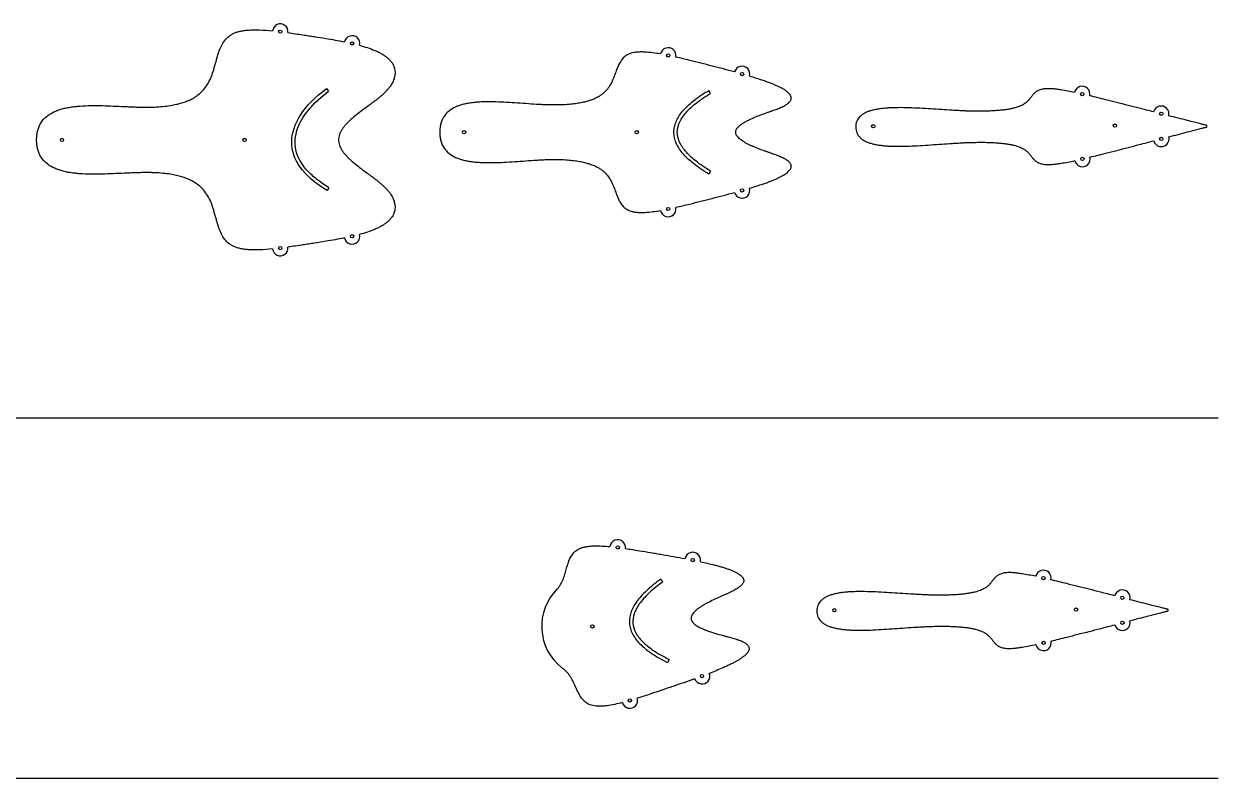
# Model space of a CAD drawing. Header units: inches. Extents: x 132 to 1257, y -131 to 658.
# Drawn here: x 404.7 to 581.1, y 31.1 to 142.4 of the extents above; entities that cross this region are included whole.
import ezdxf

# ---------------------------------------------------------------- set-up
doc = ezdxf.new("R2010")
doc.units = ezdxf.units.IN
doc.header["$MEASUREMENT"] = 0
doc.layers.add('Default', color=7, linetype='Continuous', true_color=0x000000)

msp = doc.modelspace()

# ---------------------------------------------------------------- linework, layer by layer
for p, q in [((449.37, 132.89), (449.67, 132.49)), ((506.09, 132.18), (505.83, 132.62)), ((506.09, 120.7), (505.83, 120.26)), ((449.73, 118.25), (449.47, 117.82)), ((499.05, 60.05), (498.76, 60.46)), ((499.96, 48.6), (499.74, 48.14))]:
    msp.add_line(p, q)
for centre in [(442.53, 141.29), (453.14, 139.54), (499.84, 137.77), (510.75, 135.03), (560.99, 132.07), (572.66, 129.16), (530.12, 127.32), (565.83, 127.41), (410.29, 125.31), (437.26, 125.31), (469.68, 126.44), (495.19, 126.44), (572.67, 125.46), (561.02, 122.5), (510.75, 117.85), (499.84, 115.1), (453.14, 111.07), (442.53, 109.33), (492.38, 65.12), (503.47, 63.26), (555.26, 60.61), (566.92, 57.7), (524.38, 55.86), (560.1, 55.95), (488.64, 53.46), (566.93, 54), (555.28, 51.04), (504.83, 46.12), (494.17, 42.53)]:
    msp.add_circle(centre, 0.243)
for centre, radius, start, end in [((442.53, 141.29), 1.15, 352.5441, 173.5888), ((453.14, 139.54), 1.15, 346.5219, 167.7733), ((499.84, 137.77), 1.15, 347.8087, 168.6234), ((510.75, 135.03), 1.15, 343.8389, 164.4737), ((560.99, 132.07), 1.15, 346.9141, 167.47), ((572.66, 129.16), 1.15, 345.5036, 165.5971), ((579.27, 127.32), 0.159, 302.3785, 58.9551), ((572.67, 125.46), 1.15, 194.69, 14.7833), ((561.02, 122.5), 1.15, 192.8184, 13.373), ((510.75, 117.85), 1.15, 195.5263, 16.162), ((499.84, 115.1), 1.15, 191.3806, 12.1913), ((453.14, 111.07), 1.15, 192.2265, 13.4722), ((442.53, 109.33), 1.15, 186.4106, 7.4559), ((492.38, 65.12), 1.15, 352.3528, 173.1635), ((503.47, 63.26), 1.15, 348.3821, 169.0178), ((555.26, 60.61), 1.15, 346.9141, 167.47), ((488.89, 53.48), 7.75, 134.6814, 232.0016), ((566.92, 57.7), 1.15, 345.5036, 165.5971), ((573.53, 55.86), 0.159, 302.3785, 58.9551), ((566.93, 54), 1.15, 194.69, 14.7833), ((555.28, 51.04), 1.15, 192.8184, 13.373), ((504.83, 46.12), 1.15, 200.0704, 20.7052), ((494.17, 42.53), 1.15, 195.9207, 16.7353)]:
    msp.add_arc(centre, radius, start, end)
for points, knots in [([(441.39, 109.2), (440.75, 109.14), (440.11, 109.09), (439.24, 109.06), (439.01, 109.05), (438.56, 109.06), (438.34, 109.06), (437.9, 109.08), (437.68, 109.1), (437.26, 109.14), (437.06, 109.17), (436.68, 109.24), (436.49, 109.28), (436.14, 109.38), (435.97, 109.44), (435.65, 109.57), (435.5, 109.64), (435.22, 109.8), (435.09, 109.88), (434.72, 110.16), (434.51, 110.38), (434.14, 110.86), (433.98, 111.13), (433.7, 111.68), (433.58, 111.98), (433.37, 112.59), (433.27, 112.91), (433.09, 113.55), (433, 113.88), (432.82, 114.54), (432.72, 114.87), (432.57, 115.36), (432.51, 115.52), (432.39, 115.84), (432.33, 116), (431.99, 116.8), (431.65, 117.39), (430.94, 118.19), (430.67, 118.45), (430.21, 118.79), (430.05, 118.9), (429.7, 119.12), (429.51, 119.23), (429.11, 119.42), (428.9, 119.52), (428.45, 119.69), (428.22, 119.77), (427.71, 119.93), (427.45, 120), (426.89, 120.12), (426.6, 120.18), (425.93, 120.29), (425.56, 120.33), (424.78, 120.41), (424.37, 120.44), (423.73, 120.46), (423.51, 120.47), (423.23, 120.47), (423.17, 120.48), (423.06, 120.48), (423, 120.48), (422.82, 120.48), (422.7, 120.48), (422.34, 120.48), (422.09, 120.47), (421.59, 120.46), (421.34, 120.45), (420.82, 120.44), (420.56, 120.42), (420.03, 120.4), (419.76, 120.39), (418.95, 120.35), (418.4, 120.33), (417.3, 120.28), (416.75, 120.26), (415.65, 120.24), (415.1, 120.23), (414.03, 120.25), (413.5, 120.27), (412.72, 120.32), (412.47, 120.35), (411.97, 120.4), (411.73, 120.43), (411.25, 120.51), (411.02, 120.55), (410.57, 120.65), (410.35, 120.71), (409.92, 120.84), (409.71, 120.91), (409.31, 121.06), (409.12, 121.15), (408.58, 121.42), (408.24, 121.64), (407.65, 122.16), (407.39, 122.45), (407.08, 122.95), (406.99, 123.13), (406.83, 123.51), (406.76, 123.7), (406.65, 124.13), (406.61, 124.35), (406.55, 124.82), (406.54, 125.06), (406.54, 125.31), (406.54, 125.55), (406.55, 125.8), (406.61, 126.26), (406.65, 126.48), (406.76, 126.91), (406.83, 127.11), (406.99, 127.48), (407.08, 127.66), (407.39, 128.16), (407.65, 128.45), (408.24, 128.97), (408.58, 129.19), (409.12, 129.46), (409.31, 129.55), (409.71, 129.7), (409.92, 129.77), (410.35, 129.9), (410.57, 129.96), (411.02, 130.06), (411.25, 130.1), (411.73, 130.18), (411.98, 130.21), (412.47, 130.27), (412.73, 130.29), (413.5, 130.34), (414.03, 130.36), (415.11, 130.38), (415.66, 130.37), (416.75, 130.35), (417.3, 130.33), (418.4, 130.28), (418.95, 130.26), (419.77, 130.22), (420.03, 130.21), (420.56, 130.19), (420.83, 130.18), (421.34, 130.16), (421.6, 130.15), (422.09, 130.14), (422.34, 130.14), (422.7, 130.13), (422.82, 130.13), (423, 130.13), (423.06, 130.13), (423.17, 130.14), (423.23, 130.14), (423.51, 130.14), (423.74, 130.15), (424.37, 130.17), (424.78, 130.2), (425.57, 130.28), (425.94, 130.32), (426.6, 130.43), (426.89, 130.49), (427.45, 130.62), (427.72, 130.69), (428.22, 130.84), (428.45, 130.92), (428.9, 131.1), (429.11, 131.19), (429.51, 131.39), (429.7, 131.49), (430.05, 131.71), (430.21, 131.82), (430.67, 132.17), (430.94, 132.42), (431.65, 133.22), (431.99, 133.81), (432.33, 134.61), (432.39, 134.77), (432.51, 135.09), (432.57, 135.25), (432.72, 135.74), (432.82, 136.07), (433, 136.73), (433.09, 137.06), (433.27, 137.7), (433.37, 138.02), (433.58, 138.63), (433.7, 138.93), (433.98, 139.48), (434.14, 139.75), (434.51, 140.23), (434.72, 140.45), (435.09, 140.73), (435.22, 140.81), (435.5, 140.97), (435.65, 141.04), (435.97, 141.17), (436.13, 141.23), (436.49, 141.33), (436.67, 141.37), (437.06, 141.44), (437.26, 141.47), (437.68, 141.51), (437.9, 141.53), (438.33, 141.55), (438.55, 141.55), (439.01, 141.56), (439.24, 141.55), (440.11, 141.52), (440.75, 141.47), (441.39, 141.41)], [20.470084, 20.470084, 20.470084, 20.470084, 23.875008, 23.875008, 25.112976, 25.112976, 26.290649, 26.290649, 27.442927, 27.442927, 28.523872, 28.523872, 29.533369, 29.533369, 30.474449, 30.474449, 31.359844, 31.359844, 32.195861, 32.195861, 33.816384, 33.816384, 35.443695, 35.443695, 37.134021, 37.134021, 38.893504, 38.893504, 40.698082, 40.698082, 42.534906, 42.534906, 43.452073, 43.452073, 44.366451, 44.366451, 48.090627, 48.090627, 50.066093, 50.066093, 51.129469, 51.129469, 52.265869, 52.265869, 53.489951, 53.489951, 54.819638, 54.819638, 56.271103, 56.271103, 57.860073, 57.860073, 59.840212, 59.840212, 62.036698, 62.036698, 63.223333, 63.223333, 63.529501, 63.529501, 63.839511, 63.839511, 64.470639, 64.470639, 65.774014, 65.774014, 67.125597, 67.125597, 68.517367, 68.517367, 69.941134, 69.941134, 72.851485, 72.851485, 75.790446, 75.790446, 78.682954, 78.682954, 81.477479, 81.477479, 82.826869, 82.826869, 84.133532, 84.133532, 85.393432, 85.393432, 86.601896, 86.601896, 87.760868, 87.760868, 88.873064, 88.873064, 90.98766, 90.98766, 93.053425, 93.053425, 94.111386, 94.111386, 95.223549, 95.223549, 96.415698, 96.415698, 97.712362, 97.712362, 97.712362, 99.008942, 99.008942, 100.201003, 100.201003, 101.313076, 101.313076, 102.370956, 102.370956, 104.436599, 104.436599, 106.551137, 106.551137, 107.663329, 107.663329, 108.822307, 108.822307, 110.030783, 110.030783, 111.290698, 111.290698, 112.597374, 112.597374, 113.946772, 113.946772, 116.741282, 116.741282, 119.633716, 119.633716, 122.57252, 122.57252, 125.482613, 125.482613, 126.906206, 126.906206, 128.297771, 128.297771, 129.649118, 129.649118, 130.95222, 130.95222, 131.583198, 131.583198, 131.893131, 131.893131, 132.199218, 132.199218, 133.385538, 133.385538, 135.581408, 135.581408, 137.560957, 137.560957, 139.148884, 139.148884, 140.599431, 140.599431, 141.928313, 141.928313, 143.151691, 143.151691, 144.287472, 144.287472, 145.350301, 145.350301, 147.324835, 147.324835, 151.04739, 151.04739, 151.961384, 151.961384, 152.878166, 152.878166, 154.714221, 154.714221, 156.518068, 156.518068, 158.276856, 158.276856, 159.966539, 159.966539, 161.593214, 161.593214, 163.213001, 163.213001, 164.048567, 164.048567, 164.933463, 164.933463, 165.873934, 165.873934, 166.882762, 166.882762, 167.962988, 167.962988, 169.114509, 169.114509, 170.291528, 170.291528, 171.528833, 171.528833, 174.938648, 174.938648, 174.938648, 174.938648]), ([(443.67, 141.14), (444.4, 141.03), (445.14, 140.93), (446.15, 140.77), (446.43, 140.73), (447, 140.64), (447.28, 140.6), (448.13, 140.46), (448.69, 140.38), (450.18, 140.13), (451.1, 139.97), (452.02, 139.78)], [179.014965, 179.014965, 179.014965, 179.014965, 182.948712, 182.948712, 184.474776, 184.474776, 186.000676, 186.000676, 189.029001, 189.029001, 194.020012, 194.020012, 194.020012, 194.020012]), ([(454.26, 139.27), (455.03, 139.05), (455.77, 138.82), (456.68, 138.44), (456.85, 138.36), (457.19, 138.2), (457.36, 138.11), (457.59, 137.97), (457.67, 137.93), (457.78, 137.86), (457.81, 137.84), (457.88, 137.79), (457.92, 137.77), (458.08, 137.65), (458.21, 137.56), (458.45, 137.36), (458.55, 137.25), (458.75, 137.04), (458.85, 136.94), (459.09, 136.62), (459.22, 136.39), (459.46, 135.76), (459.52, 135.36), (459.45, 134.74), (459.4, 134.53), (459.26, 134.1), (459.17, 133.89), (458.93, 133.46), (458.79, 133.24), (458.55, 132.93), (458.46, 132.82), (458.27, 132.6), (458.17, 132.49), (458.01, 132.33), (457.95, 132.27), (457.87, 132.19), (457.84, 132.16), (457.78, 132.11), (457.75, 132.08), (457.6, 131.94), (457.48, 131.83), (457.22, 131.61), (457.08, 131.5), (456.81, 131.28), (456.67, 131.17), (456.38, 130.95), (456.23, 130.84), (455.93, 130.62), (455.78, 130.51), (455.32, 130.17), (455.01, 129.94), (454.4, 129.49), (454.09, 129.25), (453.51, 128.79), (453.23, 128.55), (452.83, 128.18), (452.7, 128.06), (452.45, 127.82), (452.34, 127.69), (452.11, 127.45), (452.01, 127.33), (451.82, 127.08), (451.73, 126.95), (451.57, 126.7), (451.49, 126.58), (451.36, 126.32), (451.31, 126.2), (451.18, 125.82), (451.13, 125.57), (451.13, 125.04), (451.18, 124.79), (451.31, 124.41), (451.36, 124.29), (451.49, 124.04), (451.56, 123.91), (451.73, 123.66), (451.82, 123.53), (452.01, 123.29), (452.11, 123.16), (452.34, 122.92), (452.45, 122.79), (452.7, 122.55), (452.82, 122.43), (453.23, 122.07), (453.51, 121.83), (454.09, 121.36), (454.4, 121.13), (455.01, 120.67), (455.32, 120.44), (455.78, 120.1), (455.93, 119.99), (456.23, 119.77), (456.37, 119.66), (456.66, 119.44), (456.81, 119.33), (457.08, 119.11), (457.22, 119), (457.48, 118.78), (457.6, 118.67), (457.75, 118.53), (457.78, 118.5), (457.84, 118.45), (457.87, 118.42), (457.95, 118.34), (458.01, 118.29), (458.16, 118.12), (458.27, 118.01), (458.46, 117.8), (458.54, 117.69), (458.79, 117.37), (458.93, 117.15), (459.17, 116.72), (459.26, 116.51), (459.4, 116.08), (459.45, 115.88), (459.52, 115.25), (459.46, 114.85), (459.22, 114.22), (459.09, 114), (458.85, 113.68), (458.76, 113.57), (458.56, 113.36), (458.45, 113.26), (458.21, 113.06), (458.08, 112.96), (457.81, 112.77), (457.67, 112.68), (457.36, 112.5), (457.2, 112.42), (456.86, 112.25), (456.68, 112.17), (455.78, 111.79), (455.03, 111.56), (454.26, 111.34)], [198.121418, 198.121418, 198.121418, 198.121418, 202.286727, 202.286727, 203.327809, 203.327809, 204.302111, 204.302111, 204.765866, 204.765866, 204.991718, 204.991718, 205.213663, 205.213663, 206.063558, 206.063558, 206.858351, 206.858351, 207.605351, 207.605351, 208.99399, 208.99399, 211.179676, 211.179676, 212.31818, 212.31818, 213.55816, 213.55816, 214.935147, 214.935147, 215.68524, 215.68524, 216.478522, 216.478522, 216.89182, 216.89182, 217.102761, 217.102761, 217.316598, 217.316598, 218.199979, 218.199979, 219.12368, 219.12368, 220.081668, 220.081668, 221.067187, 221.067187, 222.073012, 222.073012, 224.115392, 224.115392, 226.140432, 226.140432, 228.093761, 228.093761, 229.031971, 229.031971, 229.933902, 229.933902, 230.795226, 230.795226, 231.61095, 231.61095, 232.383043, 232.383043, 233.114848, 233.114848, 234.498228, 234.498228, 235.881156, 235.881156, 236.612701, 236.612701, 237.384503, 237.384503, 238.199907, 238.199907, 239.060885, 239.060885, 239.962451, 239.962451, 240.900284, 240.900284, 242.852861, 242.852861, 244.877191, 244.877191, 246.918965, 246.918965, 247.924546, 247.924546, 248.909868, 248.909868, 249.867711, 249.867711, 250.791322, 250.791322, 251.674671, 251.674671, 251.888509, 251.888509, 252.099453, 252.099453, 252.512761, 252.512761, 253.306074, 253.306074, 254.056209, 254.056209, 255.4333, 255.4333, 256.673355, 256.673355, 257.811834, 257.811834, 259.996799, 259.996799, 261.385103, 261.385103, 262.13182, 262.13182, 262.92628, 262.92628, 263.7758, 263.7758, 264.688224, 264.688224, 265.66237, 265.66237, 266.703334, 266.703334, 270.876937, 270.876937, 270.876937, 270.876937]), ([(498.71, 138), (497.94, 138.12), (497.18, 138.23), (496.22, 138.28), (496.02, 138.29), (495.64, 138.29), (495.46, 138.28), (495.12, 138.25), (494.95, 138.23), (494.64, 138.18), (494.49, 138.14), (494.22, 138.06), (494.09, 138.01), (493.73, 137.84), (493.53, 137.71), (493.16, 137.38), (493, 137.2), (492.73, 136.81), (492.61, 136.59), (492.4, 136.15), (492.3, 135.91), (492.12, 135.44), (492.04, 135.19), (491.86, 134.7), (491.77, 134.46), (491.61, 134.09), (491.56, 133.97), (491.44, 133.73), (491.38, 133.61), (491.18, 133.26), (491.03, 133.03), (490.68, 132.59), (490.48, 132.39), (490.14, 132.1), (490.01, 132), (489.75, 131.82), (489.61, 131.73), (489.3, 131.56), (489.14, 131.48), (488.8, 131.32), (488.61, 131.25), (488.22, 131.11), (488.02, 131.05), (487.58, 130.92), (487.34, 130.87), (486.85, 130.76), (486.59, 130.72), (486.05, 130.63), (485.76, 130.6), (485.11, 130.53), (484.74, 130.51), (483.98, 130.47), (483.57, 130.46), (482.95, 130.46), (482.73, 130.46), (482.45, 130.47), (482.4, 130.47), (482.28, 130.47), (482.23, 130.47), (482.05, 130.48), (481.94, 130.48), (481.58, 130.49), (481.34, 130.5), (480.85, 130.53), (480.6, 130.54), (479.83, 130.59), (479.31, 130.62), (478.26, 130.7), (477.72, 130.74), (476.65, 130.81), (476.1, 130.84), (475.03, 130.89), (474.49, 130.91), (473.44, 130.93), (472.92, 130.93), (472.15, 130.9), (471.91, 130.89), (471.42, 130.85), (471.18, 130.83), (470.71, 130.77), (470.48, 130.74), (470.04, 130.66), (469.82, 130.61), (469.4, 130.51), (469.2, 130.45), (468.81, 130.31), (468.62, 130.24), (468.09, 130), (467.76, 129.81), (467.17, 129.34), (466.93, 129.08), (466.62, 128.62), (466.53, 128.45), (466.37, 128.11), (466.3, 127.92), (466.2, 127.53), (466.16, 127.33), (466.1, 126.89), (466.09, 126.67), (466.09, 126.44), (466.09, 126.21), (466.1, 125.98), (466.16, 125.55), (466.2, 125.35), (466.3, 124.96), (466.37, 124.77), (466.53, 124.42), (466.62, 124.26), (466.93, 123.8), (467.18, 123.53), (467.76, 123.07), (468.09, 122.88), (468.62, 122.64), (468.81, 122.56), (469.2, 122.43), (469.4, 122.37), (469.82, 122.27), (470.04, 122.22), (470.48, 122.14), (470.71, 122.11), (471.18, 122.05), (471.42, 122.03), (471.91, 121.99), (472.15, 121.98), (472.92, 121.95), (473.44, 121.95), (474.49, 121.96), (475.03, 121.98), (476.1, 122.04), (476.65, 122.07), (477.72, 122.14), (478.26, 122.18), (479.32, 122.25), (479.84, 122.29), (480.6, 122.34), (480.85, 122.35), (481.34, 122.38), (481.58, 122.39), (481.94, 122.4), (482.06, 122.4), (482.23, 122.41), (482.29, 122.41), (482.4, 122.41), (482.46, 122.41), (482.73, 122.42), (482.95, 122.42), (483.57, 122.42), (483.98, 122.41), (484.75, 122.37), (485.11, 122.34), (485.76, 122.28), (486.05, 122.24), (486.6, 122.16), (486.85, 122.11), (487.35, 122.01), (487.58, 121.95), (488.02, 121.83), (488.22, 121.77), (488.61, 121.63), (488.8, 121.55), (489.14, 121.4), (489.3, 121.32), (489.61, 121.15), (489.75, 121.06), (490.02, 120.87), (490.14, 120.78), (490.48, 120.49), (490.68, 120.28), (491.03, 119.84), (491.18, 119.62), (491.38, 119.26), (491.44, 119.15), (491.56, 118.91), (491.61, 118.79), (491.77, 118.42), (491.86, 118.18), (492.04, 117.69), (492.12, 117.44), (492.3, 116.97), (492.4, 116.73), (492.61, 116.29), (492.73, 116.07), (493, 115.68), (493.16, 115.5), (493.52, 115.17), (493.73, 115.03), (494.09, 114.87), (494.21, 114.82), (494.49, 114.73), (494.64, 114.7), (494.95, 114.64), (495.11, 114.62), (495.46, 114.6), (495.64, 114.59), (496.02, 114.59), (496.22, 114.59), (497.18, 114.65), (497.94, 114.76), (498.71, 114.88)], [21.337342, 21.337342, 21.337342, 21.337342, 25.86095, 25.86095, 27.024377, 27.024377, 28.094974, 28.094974, 29.071677, 29.071677, 29.962213, 29.962213, 30.77301, 30.77301, 32.260053, 32.260053, 33.67371, 33.67371, 35.104563, 35.104563, 36.584308, 36.584308, 38.101893, 38.101893, 39.660469, 39.660469, 40.445242, 40.445242, 41.234722, 41.234722, 42.850267, 42.850267, 44.567839, 44.567839, 45.49247, 45.49247, 46.482904, 46.482904, 47.555118, 47.555118, 48.725326, 48.725326, 50.009599, 50.009599, 51.423651, 51.423651, 52.982756, 52.982756, 54.701765, 54.701765, 56.853028, 56.853028, 59.247783, 59.247783, 60.543482, 60.543482, 60.877972, 60.877972, 61.21672, 61.21672, 61.9065, 61.9065, 63.331446, 63.331446, 64.809526, 64.809526, 67.885859, 67.885859, 71.069526, 71.069526, 74.272082, 74.272082, 77.43257, 77.43257, 80.482127, 80.482127, 81.952401, 81.952401, 83.373619, 83.373619, 84.740774, 84.740774, 86.047994, 86.047994, 87.296706, 87.296706, 88.48906, 88.48906, 90.733312, 90.733312, 92.896068, 92.896068, 93.993834, 93.993834, 95.14388, 95.14388, 96.374531, 96.374531, 97.712362, 97.712362, 97.712362, 99.050467, 99.050467, 100.281358, 100.281358, 101.431623, 101.431623, 102.529603, 102.529603, 104.692825, 104.692825, 106.937636, 106.937636, 108.130316, 108.130316, 109.379379, 109.379379, 110.686972, 110.686972, 112.054519, 112.054519, 113.47614, 113.47614, 114.946824, 114.946824, 117.997195, 117.997195, 121.158457, 121.158457, 124.361708, 124.361708, 127.545952, 127.545952, 130.622693, 130.622693, 132.10091, 132.10091, 133.525942, 133.525942, 134.215743, 134.215743, 134.554496, 134.554496, 134.888989, 134.888989, 136.184688, 136.184688, 138.579402, 138.579402, 140.730583, 140.730583, 142.448899, 142.448899, 144.007406, 144.007406, 145.420946, 145.420946, 146.704787, 146.704787, 147.874633, 147.874633, 148.946548, 148.946548, 149.936736, 149.936736, 150.861164, 150.861164, 152.578417, 152.578417, 154.193708, 154.193708, 154.983071, 154.983071, 155.76773, 155.76773, 157.32608, 157.32608, 158.843463, 158.843463, 160.323025, 160.323025, 161.753704, 161.753704, 163.167132, 163.167132, 164.653774, 164.653774, 165.464259, 165.464259, 166.354393, 166.354393, 167.330644, 167.330644, 168.400752, 168.400752, 169.563666, 169.563666, 174.092066, 174.092066, 174.092066, 174.092066]), ([(509.64, 135.34), (508.54, 135.64), (507.43, 135.93), (506.05, 136.28), (505.77, 136.35), (505.21, 136.49), (504.94, 136.56), (504.11, 136.77), (503.56, 136.91), (502.33, 137.21), (501.64, 137.38), (500.96, 137.53)], [-0.823595, -0.823595, -0.823595, -0.823595, 5.925481, 5.925481, 7.617573, 7.617573, 9.309877, 9.309877, 12.665867, 12.665867, 16.79159, 16.79159, 16.79159, 16.79159]), ([(511.85, 118.17), (512.54, 118.37), (513.22, 118.59), (514.1, 118.89), (514.31, 118.96), (514.7, 119.11), (514.89, 119.18), (515.25, 119.32), (515.43, 119.39), (515.76, 119.53), (515.92, 119.61), (516.22, 119.75), (516.36, 119.82), (516.63, 119.96), (516.76, 120.03), (516.99, 120.17), (517.09, 120.24), (517.29, 120.37), (517.38, 120.44), (517.54, 120.58), (517.61, 120.65), (517.74, 120.78), (517.79, 120.85), (517.88, 120.97), (517.91, 121.02), (517.96, 121.13), (517.98, 121.18), (518.02, 121.34), (518.02, 121.44), (517.99, 121.6), (517.97, 121.65), (517.93, 121.75), (517.9, 121.8), (517.83, 121.9), (517.79, 121.95), (517.7, 122.05), (517.64, 122.1), (517.53, 122.19), (517.46, 122.24), (517.32, 122.34), (517.25, 122.39), (517.09, 122.49), (517, 122.53), (516.81, 122.63), (516.71, 122.68), (516.56, 122.75), (516.51, 122.77), (516.42, 122.81), (516.4, 122.82), (516.34, 122.84), (516.31, 122.86), (516.16, 122.92), (516.04, 122.97), (515.79, 123.06), (515.65, 123.11), (515.38, 123.21), (515.24, 123.26), (514.96, 123.36), (514.82, 123.41), (514.52, 123.51), (514.37, 123.56), (513.92, 123.73), (513.62, 123.83), (513.02, 124.06), (512.72, 124.18), (512.29, 124.37), (512.15, 124.43), (511.87, 124.56), (511.74, 124.62), (511.48, 124.75), (511.35, 124.82), (511.11, 124.96), (511, 125.03), (510.78, 125.17), (510.68, 125.24), (510.49, 125.38), (510.4, 125.45), (510.24, 125.6), (510.17, 125.67), (510.05, 125.82), (509.99, 125.9), (509.91, 126.05), (509.87, 126.13), (509.83, 126.28), (509.81, 126.36), (509.81, 126.52), (509.83, 126.59), (509.87, 126.75), (509.91, 126.83), (509.99, 126.98), (510.05, 127.05), (510.17, 127.2), (510.24, 127.28), (510.4, 127.43), (510.49, 127.5), (510.68, 127.64), (510.78, 127.71), (511, 127.85), (511.11, 127.92), (511.35, 128.06), (511.48, 128.12), (511.74, 128.26), (511.87, 128.32), (512.15, 128.45), (512.29, 128.51), (512.72, 128.7), (513.02, 128.82), (513.62, 129.04), (513.92, 129.15), (514.37, 129.31), (514.52, 129.37), (514.81, 129.47), (514.96, 129.52), (515.24, 129.62), (515.38, 129.67), (515.65, 129.77), (515.78, 129.82), (516.04, 129.91), (516.16, 129.96), (516.31, 130.02), (516.34, 130.03), (516.38, 130.05), (516.39, 130.06), (516.42, 130.07), (516.44, 130.08), (516.5, 130.11), (516.56, 130.13), (516.71, 130.2), (516.81, 130.25), (517, 130.34), (517.09, 130.39), (517.25, 130.49), (517.32, 130.54), (517.46, 130.63), (517.53, 130.68), (517.64, 130.78), (517.69, 130.83), (517.79, 130.93), (517.83, 130.98), (517.9, 131.08), (517.92, 131.13), (517.97, 131.23), (517.99, 131.28), (518.02, 131.44), (518.02, 131.54), (517.98, 131.7), (517.96, 131.75), (517.91, 131.85), (517.88, 131.91), (517.79, 132.03), (517.74, 132.1), (517.61, 132.23), (517.54, 132.3), (517.38, 132.43), (517.29, 132.5), (517.1, 132.64), (516.99, 132.71), (516.76, 132.85), (516.63, 132.92), (516.37, 133.06), (516.23, 133.13), (515.92, 133.27), (515.77, 133.34), (515.43, 133.48), (515.26, 133.56), (514.89, 133.7), (514.7, 133.77), (514.31, 133.91), (514.11, 133.99), (513.23, 134.29), (512.54, 134.5), (511.85, 134.71)], [-72.816026, -72.816026, -72.816026, -72.816026, -68.589873, -68.589873, -67.318559, -67.318559, -66.122832, -66.122832, -65.008373, -65.008373, -63.980459, -63.980459, -63.043719, -63.043719, -62.201904, -62.201904, -61.451838, -61.451838, -60.790377, -60.790377, -60.212575, -60.212575, -59.710607, -59.710607, -59.34825, -59.34825, -59.018837, -59.018837, -58.399227, -58.399227, -58.086655, -58.086655, -57.74977, -57.74977, -57.37673, -57.37673, -56.958624, -56.958624, -56.489084, -56.489084, -55.962098, -55.962098, -55.376278, -55.376278, -54.729328, -54.729328, -54.382478, -54.382478, -54.203118, -54.203118, -54.019795, -54.019795, -53.249094, -53.249094, -52.425275, -52.425275, -51.557418, -51.557418, -50.654943, -50.654943, -49.727457, -49.727457, -47.836157, -47.836157, -45.968244, -45.968244, -45.060568, -45.060568, -44.184895, -44.184895, -43.349856, -43.349856, -42.56342, -42.56342, -41.835174, -41.835174, -41.168427, -41.168427, -40.565886, -40.565886, -40.025571, -40.025571, -39.537699, -39.537699, -39.081218, -39.081218, -38.624883, -38.624883, -38.137186, -38.137186, -37.597086, -37.597086, -36.994805, -36.994805, -36.328357, -36.328357, -35.600442, -35.600442, -34.814361, -34.814361, -33.979691, -33.979691, -33.104393, -33.104393, -32.197087, -32.197087, -30.329859, -30.329859, -28.439111, -28.439111, -27.511829, -27.511829, -26.609496, -26.609496, -25.741712, -25.741712, -24.91789, -24.91789, -24.147102, -24.147102, -23.963744, -23.963744, -23.873548, -23.873548, -23.784347, -23.784347, -23.437413, -23.437413, -22.790272, -22.790272, -22.204236, -22.204236, -21.677015, -21.677015, -21.207228, -21.207228, -20.788883, -20.788883, -20.415634, -20.415634, -20.078601, -20.078601, -19.765978, -19.765978, -19.146676, -19.146676, -18.817645, -18.817645, -18.4558, -18.4558, -17.954371, -17.954371, -17.377174, -17.377174, -16.71635, -16.71635, -15.966935, -15.966935, -15.125773, -15.125773, -14.18967, -14.18967, -13.162347, -13.162347, -12.048425, -12.048425, -10.853183, -10.853183, -9.582298, -9.582298, -5.347406, -5.347406, -5.347406, -5.347406]), ([(449.73, 118.25), (449.11, 118.63), (448, 119.38), (446.25, 120.94), (445.06, 122.68), (444.71, 124.42), (444.73, 125.62), (445.14, 127.46), (446.7, 130.01), (448.56, 131.66), (449.67, 132.49)], [0, 0, 0, 0, 0.852762, 1.582994, 2.767677, 3.290581, 3.641141, 4.195884, 5.485909, 7.119312, 7.119312, 7.119312, 7.119312]), ([(559.87, 132.32), (559.2, 132.45), (558.53, 132.59), (557.65, 132.72), (557.46, 132.75), (557.08, 132.8), (556.9, 132.82), (556.55, 132.85), (556.38, 132.86), (556.07, 132.87), (555.93, 132.87), (555.65, 132.86), (555.52, 132.85), (555.28, 132.83), (555.17, 132.81), (554.96, 132.76), (554.87, 132.74), (554.61, 132.65), (554.45, 132.58), (554.17, 132.41), (554.05, 132.32), (553.84, 132.11), (553.74, 132.01), (553.56, 131.78), (553.47, 131.66), (553.29, 131.43), (553.2, 131.31), (552.99, 131.07), (552.88, 130.96), (552.61, 130.74), (552.46, 130.63), (552.21, 130.48), (552.12, 130.43), (551.92, 130.34), (551.81, 130.29), (551.58, 130.2), (551.45, 130.16), (551.19, 130.07), (551.04, 130.03), (550.74, 129.96), (550.58, 129.92), (550.23, 129.85), (550.05, 129.82), (549.66, 129.76), (549.46, 129.73), (549.02, 129.68), (548.78, 129.66), (548.29, 129.62), (548.03, 129.6), (547.49, 129.57), (547.2, 129.56), (546.55, 129.54), (546.19, 129.54), (545.42, 129.53), (545.01, 129.54), (544.39, 129.55), (544.17, 129.56), (543.9, 129.57), (543.84, 129.57), (543.73, 129.58), (543.67, 129.58), (543.5, 129.59), (543.38, 129.59), (543.02, 129.61), (542.78, 129.62), (542.29, 129.65), (542.04, 129.66), (541.27, 129.71), (540.76, 129.74), (539.7, 129.81), (539.16, 129.84), (538.08, 129.91), (537.54, 129.94), (536.47, 130), (535.93, 130.02), (534.88, 130.06), (534.36, 130.07), (533.59, 130.06), (533.35, 130.06), (532.86, 130.04), (532.62, 130.03), (532.15, 130.01), (531.93, 129.99), (531.48, 129.94), (531.26, 129.92), (530.85, 129.86), (530.64, 129.82), (530.25, 129.74), (530.06, 129.7), (529.7, 129.6), (529.53, 129.54), (529.21, 129.42), (529.05, 129.35), (528.77, 129.2), (528.63, 129.12), (528.38, 128.94), (528.27, 128.85), (527.97, 128.55), (527.81, 128.32), (527.64, 127.93), (527.6, 127.79), (527.55, 127.5), (527.54, 127.35), (527.54, 127.2), (527.54, 127.05), (527.55, 126.89), (527.61, 126.6), (527.65, 126.47), (527.81, 126.07), (527.97, 125.85), (528.28, 125.55), (528.39, 125.45), (528.64, 125.28), (528.78, 125.2), (529.06, 125.05), (529.22, 124.99), (529.54, 124.86), (529.72, 124.81), (530.08, 124.71), (530.27, 124.67), (530.66, 124.59), (530.86, 124.55), (531.28, 124.5), (531.5, 124.47), (531.94, 124.43), (532.17, 124.41), (532.64, 124.39), (532.88, 124.38), (533.36, 124.37), (533.61, 124.36), (534.37, 124.36), (534.9, 124.38), (535.94, 124.41), (536.48, 124.44), (537.56, 124.5), (538.1, 124.54), (539.18, 124.61), (539.72, 124.65), (540.77, 124.72), (541.29, 124.76), (542.06, 124.81), (542.31, 124.82), (542.8, 124.85), (543.04, 124.87), (543.39, 124.88), (543.51, 124.89), (543.68, 124.9), (543.74, 124.9), (543.86, 124.9), (543.91, 124.91), (544.19, 124.92), (544.41, 124.93), (545.03, 124.94), (545.43, 124.95), (546.2, 124.95), (546.56, 124.95), (547.21, 124.94), (547.5, 124.93), (548.05, 124.9), (548.31, 124.88), (548.8, 124.84), (549.03, 124.82), (549.47, 124.77), (549.68, 124.75), (550.07, 124.69), (550.25, 124.66), (550.59, 124.59), (550.76, 124.56), (551.06, 124.48), (551.2, 124.44), (551.47, 124.36), (551.59, 124.32), (551.82, 124.23), (551.93, 124.18), (552.13, 124.08), (552.23, 124.04), (552.48, 123.89), (552.63, 123.78), (552.9, 123.56), (553.01, 123.45), (553.22, 123.21), (553.31, 123.1), (553.49, 122.86), (553.58, 122.74), (553.77, 122.52), (553.86, 122.41), (554.08, 122.21), (554.2, 122.12), (554.48, 121.95), (554.63, 121.88), (554.89, 121.79), (554.99, 121.77), (555.2, 121.73), (555.31, 121.71), (555.55, 121.68), (555.68, 121.68), (555.95, 121.67), (556.1, 121.67), (556.41, 121.68), (556.58, 121.69), (556.92, 121.73), (557.1, 121.75), (557.48, 121.8), (557.68, 121.83), (558.55, 121.96), (559.22, 122.1), (559.9, 122.24)], [24.857342, 24.857342, 24.857342, 24.857342, 29.158688, 29.158688, 30.41225, 30.41225, 31.561069, 31.561069, 32.595924, 32.595924, 33.516778, 33.516778, 34.323307, 34.323307, 35.032923, 35.032923, 35.663766, 35.663766, 36.755061, 36.755061, 37.714443, 37.714443, 38.624588, 38.624588, 39.527778, 39.527778, 40.483933, 40.483933, 41.512699, 41.512699, 42.68076, 42.68076, 43.345317, 43.345317, 44.083156, 44.083156, 44.908191, 44.908191, 45.834319, 45.834319, 46.875239, 46.875239, 48.044389, 48.044389, 49.354943, 49.354943, 50.819838, 50.819838, 52.451833, 52.451833, 54.263559, 54.263559, 56.543259, 56.543259, 59.086711, 59.086711, 60.462921, 60.462921, 60.818246, 60.818246, 61.178095, 61.178095, 61.910814, 61.910814, 63.424249, 63.424249, 64.993802, 64.993802, 68.263312, 68.263312, 71.642871, 71.642871, 75.055692, 75.055692, 78.413172, 78.413172, 81.652586, 81.652586, 83.211303, 83.211303, 84.714298, 84.714298, 86.153912, 86.153912, 87.523384, 87.523384, 88.814374, 88.814374, 90.025513, 90.025513, 91.155448, 91.155448, 92.206305, 92.206305, 93.185012, 93.185012, 94.104797, 94.104797, 95.870553, 95.870553, 96.762228, 96.762228, 97.712362, 97.712362, 97.712362, 98.73164, 98.73164, 99.688202, 99.688202, 101.582487, 101.582487, 102.569253, 102.569253, 103.619253, 103.619253, 104.746674, 104.746674, 105.958947, 105.958947, 107.258348, 107.258348, 108.64342, 108.64342, 110.11269, 110.11269, 111.65721, 111.65721, 113.269718, 113.269718, 114.941997, 114.941997, 118.41737, 118.41737, 122.019323, 122.019323, 125.680548, 125.680548, 129.30596, 129.30596, 132.813158, 132.813158, 134.496745, 134.496745, 136.120082, 136.120082, 136.905986, 136.905986, 137.291949, 137.291949, 137.673057, 137.673057, 139.149113, 139.149113, 141.877046, 141.877046, 144.322033, 144.322033, 146.264394, 146.264394, 148.014088, 148.014088, 149.584656, 149.584656, 150.989771, 150.989771, 152.243305, 152.243305, 153.359377, 153.359377, 154.352394, 154.352394, 155.237043, 155.237043, 156.028217, 156.028217, 156.740833, 156.740833, 157.993411, 157.993411, 159.096651, 159.096651, 160.122032, 160.122032, 161.090602, 161.090602, 162.066623, 162.066623, 163.095376, 163.095376, 164.265458, 164.265458, 164.941779, 164.941779, 165.702513, 165.702513, 166.567103, 166.567103, 167.55423, 167.55423, 168.663593, 168.663593, 169.89517, 169.89517, 171.239074, 171.239074, 175.858108, 175.858108, 175.858108, 175.858108]), ([(506.09, 120.7), (505.33, 121.15), (504, 122.04), (502.4, 123.51), (501.42, 124.96), (501.08, 126.44), (501.42, 127.92), (502.4, 129.37), (504, 130.84), (505.33, 131.73), (506.09, 132.18)], [0, 0, 0, 0, 1.049184, 1.888498, 2.547012, 3.094922, 3.642833, 4.301347, 5.14066, 6.189845, 6.189845, 6.189845, 6.189845]), ([(571.54, 129.45), (570.84, 129.63), (570.13, 129.81), (568.87, 130.13), (568.32, 130.27), (567.36, 130.51), (566.5, 130.72), (565.55, 130.96), (564.99, 131.1), (563.67, 131.43), (562.89, 131.62), (562.11, 131.81)], [274.267235, 274.267235, 274.267235, 274.267235, 278.858713, 278.858713, 282.431728, 282.431728, 285.036059, 285.036059, 288.610762, 288.610762, 293.630795, 293.630795, 293.630795, 293.630795]), ([(579.35, 127.46), (579.32, 127.47), (579.24, 127.49), (579.18, 127.5), (579.06, 127.53), (578.99, 127.55), (578.72, 127.61), (578.52, 127.66), (578.06, 127.77), (577.8, 127.84), (577.2, 127.99), (576.86, 128.08), (575.61, 128.4), (574.69, 128.64), (573.77, 128.87)], [256.81519, 256.81519, 256.81519, 256.81519, 257.518589, 257.864776, 257.864776, 258.325382, 258.325382, 259.591051, 259.591051, 261.316806, 261.316806, 263.481115, 263.481115, 269.45013, 269.45013, 269.45013, 269.45013]), ([(573.78, 125.75), (574.69, 125.99), (575.61, 126.24), (576.86, 126.57), (577.19, 126.65), (577.79, 126.81), (578.06, 126.88), (578.52, 126.99), (578.72, 127.04), (578.99, 127.11), (579.06, 127.12), (579.18, 127.15), (579.24, 127.17), (579.29, 127.18)], [206.927277, 206.927277, 206.927277, 206.927277, 213.320682, 213.320682, 215.643483, 215.643483, 217.496177, 217.496177, 218.855505, 218.855505, 219.350477, 219.350477, 219.722747, 219.722747, 219.722747, 219.722747]), ([(562.14, 122.76), (562.91, 122.95), (563.68, 123.14), (565.01, 123.48), (565.56, 123.62), (566.51, 123.86), (567.38, 124.09), (568.33, 124.33), (568.88, 124.47), (570.14, 124.8), (570.85, 124.98), (571.55, 125.17)], [181.029402, 181.029402, 181.029402, 181.029402, 186.404148, 186.404148, 190.237803, 190.237803, 192.992025, 192.992025, 196.82422, 196.82422, 201.76036, 201.76036, 201.76036, 201.76036]), ([(500.96, 115.35), (501.64, 115.5), (502.32, 115.66), (503.55, 115.97), (504.1, 116.11), (504.93, 116.32), (505.21, 116.39), (505.76, 116.53), (506.04, 116.6), (507.43, 116.95), (508.54, 117.24), (509.64, 117.54)], [178.638265, 178.638265, 178.638265, 178.638265, 182.755607, 182.755607, 186.111239, 186.111239, 187.803421, 187.803421, 189.49543, 189.49543, 196.254512, 196.254512, 196.254512, 196.254512]), ([(452.02, 110.83), (451.1, 110.64), (450.18, 110.48), (448.69, 110.24), (448.13, 110.15), (447.29, 110.02), (447, 109.97), (446.44, 109.89), (446.15, 109.84), (445.14, 109.69), (444.41, 109.58), (443.67, 109.47)], [274.979418, 274.979418, 274.979418, 274.979418, 279.962579, 279.962579, 282.991769, 282.991769, 284.518154, 284.518154, 286.044737, 286.044737, 289.987569, 289.987569, 289.987569, 289.987569]), ([(483.21, 58.75), (483.23, 58.77), (483.25, 58.79), (483.47, 59.01), (483.66, 59.23), (483.97, 59.7), (484.1, 59.94), (484.27, 60.31), (484.33, 60.43), (484.42, 60.68), (484.47, 60.8), (484.59, 61.18), (484.66, 61.43), (484.8, 61.93), (484.87, 62.19), (485.01, 62.67), (485.09, 62.91), (485.26, 63.37), (485.36, 63.6), (485.61, 64.01), (485.75, 64.2), (486.09, 64.56), (486.28, 64.71), (486.62, 64.9), (486.75, 64.96), (487.02, 65.07), (487.16, 65.11), (487.46, 65.19), (487.63, 65.23), (487.97, 65.28), (488.15, 65.3), (488.53, 65.34), (488.73, 65.35), (489.69, 65.37), (490.46, 65.32), (491.23, 65.26)], [66.281424, 66.281424, 66.281424, 66.281424, 66.440526, 66.440526, 68.157779, 68.157779, 69.77307, 69.77307, 70.562433, 70.562433, 71.347091, 71.347091, 72.905441, 72.905441, 74.422825, 74.422825, 75.902387, 75.902387, 77.333066, 77.333066, 78.746494, 78.746494, 80.233136, 80.233136, 81.043621, 81.043621, 81.933755, 81.933755, 82.910006, 82.910006, 83.980114, 83.980114, 85.143028, 85.143028, 89.671428, 89.671428, 89.671428, 89.671428]), ([(493.51, 64.97), (494.2, 64.87), (494.9, 64.76), (496.15, 64.56), (496.71, 64.46), (497.55, 64.32), (497.83, 64.27), (498.4, 64.18), (498.68, 64.13), (500.09, 63.88), (501.22, 63.69), (502.34, 63.48)], [178.638265, 178.638265, 178.638265, 178.638265, 182.755607, 182.755607, 186.111239, 186.111239, 187.803421, 187.803421, 189.49543, 189.49543, 196.254512, 196.254512, 196.254512, 196.254512]), ([(504.6, 63.02), (505.3, 62.87), (506, 62.71), (506.9, 62.48), (507.11, 62.42), (507.51, 62.31), (507.7, 62.26), (508.08, 62.14), (508.26, 62.09), (508.6, 61.97), (508.77, 61.91), (509.08, 61.79), (509.22, 61.74), (509.5, 61.62), (509.63, 61.56), (509.87, 61.44), (509.98, 61.37), (510.19, 61.25), (510.29, 61.19), (510.46, 61.07), (510.53, 61.01), (510.67, 60.88), (510.73, 60.82), (510.82, 60.71), (510.86, 60.66), (510.92, 60.55), (510.94, 60.5), (510.99, 60.35), (511, 60.25), (510.98, 60.09), (510.97, 60.04), (510.93, 59.93), (510.91, 59.88), (510.85, 59.78), (510.81, 59.72), (510.73, 59.62), (510.68, 59.56), (510.57, 59.46), (510.51, 59.4), (510.38, 59.3), (510.31, 59.24), (510.16, 59.13), (510.07, 59.08), (509.89, 58.97), (509.8, 58.91), (509.65, 58.83), (509.6, 58.8), (509.52, 58.76), (509.49, 58.74), (509.44, 58.72), (509.41, 58.7), (509.27, 58.63), (509.15, 58.57), (508.9, 58.45), (508.78, 58.4), (508.51, 58.28), (508.38, 58.22), (508.11, 58.09), (507.96, 58.03), (507.68, 57.91), (507.54, 57.84), (507.1, 57.65), (506.81, 57.51), (506.23, 57.24), (505.94, 57.1), (505.52, 56.88), (505.39, 56.8), (505.12, 56.66), (504.99, 56.58), (504.75, 56.43), (504.63, 56.35), (504.4, 56.2), (504.29, 56.12), (504.08, 55.96), (503.99, 55.88), (503.81, 55.72), (503.73, 55.65), (503.58, 55.49), (503.52, 55.41), (503.4, 55.25), (503.35, 55.17), (503.28, 55.01), (503.25, 54.93), (503.22, 54.77), (503.21, 54.69), (503.22, 54.54), (503.24, 54.46), (503.3, 54.31), (503.34, 54.24), (503.44, 54.09), (503.5, 54.02), (503.64, 53.88), (503.71, 53.81), (503.88, 53.68), (503.98, 53.61), (504.18, 53.49), (504.29, 53.42), (504.51, 53.3), (504.63, 53.24), (504.88, 53.12), (505.01, 53.07), (505.28, 52.96), (505.42, 52.9), (505.7, 52.8), (505.85, 52.75), (506.3, 52.59), (506.6, 52.5), (507.22, 52.32), (507.53, 52.24), (507.99, 52.11), (508.14, 52.07), (508.44, 51.99), (508.59, 51.95), (508.88, 51.88), (509.02, 51.84), (509.3, 51.76), (509.44, 51.72), (509.7, 51.65), (509.82, 51.61), (509.98, 51.56), (510.01, 51.55), (510.05, 51.53), (510.07, 51.53), (510.09, 51.52), (510.11, 51.51), (510.18, 51.49), (510.23, 51.47), (510.39, 51.41), (510.5, 51.37), (510.69, 51.29), (510.78, 51.25), (510.95, 51.17), (511.03, 51.13), (511.18, 51.04), (511.24, 51), (511.37, 50.91), (511.42, 50.86), (511.52, 50.77), (511.57, 50.73), (511.64, 50.63), (511.68, 50.58), (511.73, 50.49), (511.75, 50.44), (511.79, 50.29), (511.8, 50.18), (511.77, 50.02), (511.76, 49.97), (511.72, 49.86), (511.69, 49.8), (511.62, 49.67), (511.57, 49.6), (511.45, 49.46), (511.39, 49.39), (511.24, 49.24), (511.15, 49.16), (510.97, 49.01), (510.87, 48.93), (510.65, 48.78), (510.53, 48.7), (510.28, 48.53), (510.14, 48.45), (509.85, 48.29), (509.7, 48.21), (509.38, 48.04), (509.21, 47.95), (508.86, 47.78), (508.67, 47.69), (508.29, 47.52), (508.1, 47.43), (507.24, 47.06), (506.58, 46.79), (505.91, 46.53)], [-72.816026, -72.816026, -72.816026, -72.816026, -68.589873, -68.589873, -67.318559, -67.318559, -66.122832, -66.122832, -65.008373, -65.008373, -63.980459, -63.980459, -63.043719, -63.043719, -62.201904, -62.201904, -61.451838, -61.451838, -60.790377, -60.790377, -60.212575, -60.212575, -59.710607, -59.710607, -59.34825, -59.34825, -59.018837, -59.018837, -58.399227, -58.399227, -58.086655, -58.086655, -57.74977, -57.74977, -57.37673, -57.37673, -56.958624, -56.958624, -56.489084, -56.489084, -55.962098, -55.962098, -55.376278, -55.376278, -54.729328, -54.729328, -54.382478, -54.382478, -54.203118, -54.203118, -54.019795, -54.019795, -53.249094, -53.249094, -52.425275, -52.425275, -51.557418, -51.557418, -50.654943, -50.654943, -49.727457, -49.727457, -47.836157, -47.836157, -45.968244, -45.968244, -45.060568, -45.060568, -44.184895, -44.184895, -43.349856, -43.349856, -42.56342, -42.56342, -41.835174, -41.835174, -41.168427, -41.168427, -40.565886, -40.565886, -40.025571, -40.025571, -39.537699, -39.537699, -39.081218, -39.081218, -38.624883, -38.624883, -38.137186, -38.137186, -37.597086, -37.597086, -36.994805, -36.994805, -36.328357, -36.328357, -35.600442, -35.600442, -34.814361, -34.814361, -33.979691, -33.979691, -33.104393, -33.104393, -32.197087, -32.197087, -30.329859, -30.329859, -28.439111, -28.439111, -27.511829, -27.511829, -26.609496, -26.609496, -25.741712, -25.741712, -24.91789, -24.91789, -24.147102, -24.147102, -23.963744, -23.963744, -23.873548, -23.873548, -23.784347, -23.784347, -23.437413, -23.437413, -22.790272, -22.790272, -22.204236, -22.204236, -21.677015, -21.677015, -21.207228, -21.207228, -20.788883, -20.788883, -20.415634, -20.415634, -20.078601, -20.078601, -19.765978, -19.765978, -19.146676, -19.146676, -18.817645, -18.817645, -18.4558, -18.4558, -17.954371, -17.954371, -17.377174, -17.377174, -16.71635, -16.71635, -15.966935, -15.966935, -15.125773, -15.125773, -14.18967, -14.18967, -13.162347, -13.162347, -12.048425, -12.048425, -10.853183, -10.853183, -9.582298, -9.582298, -5.347406, -5.347406, -5.347406, -5.347406]), ([(499.05, 60.05), (498.33, 59.53), (497.07, 58.54), (495.6, 56.95), (494.74, 55.43), (494.51, 53.92), (494.97, 52.47), (496.06, 51.11), (497.77, 49.77), (499.17, 48.99), (499.96, 48.6)], [0, 0, 0, 0, 1.049184, 1.888498, 2.547012, 3.094922, 3.642833, 4.301347, 5.14066, 6.189845, 6.189845, 6.189845, 6.189845]), ([(554.13, 60.86), (553.46, 60.99), (552.79, 61.13), (551.92, 61.26), (551.72, 61.29), (551.34, 61.34), (551.16, 61.36), (550.81, 61.39), (550.65, 61.4), (550.34, 61.41), (550.19, 61.41), (549.91, 61.4), (549.79, 61.39), (549.55, 61.37), (549.43, 61.35), (549.22, 61.31), (549.13, 61.28), (548.87, 61.19), (548.71, 61.12), (548.43, 60.95), (548.31, 60.86), (548.1, 60.65), (548, 60.55), (547.82, 60.32), (547.73, 60.2), (547.55, 59.97), (547.46, 59.85), (547.25, 59.62), (547.14, 59.5), (546.87, 59.28), (546.72, 59.17), (546.47, 59.02), (546.38, 58.97), (546.18, 58.88), (546.07, 58.83), (545.84, 58.74), (545.71, 58.7), (545.45, 58.61), (545.31, 58.57), (545, 58.5), (544.84, 58.46), (544.5, 58.39), (544.31, 58.36), (543.92, 58.3), (543.72, 58.27), (543.28, 58.22), (543.05, 58.2), (542.56, 58.16), (542.3, 58.14), (541.75, 58.11), (541.46, 58.1), (540.81, 58.08), (540.45, 58.08), (539.68, 58.08), (539.28, 58.08), (538.65, 58.1), (538.43, 58.1), (538.16, 58.11), (538.1, 58.11), (537.99, 58.12), (537.93, 58.12), (537.76, 58.13), (537.64, 58.13), (537.28, 58.15), (537.04, 58.16), (536.55, 58.19), (536.3, 58.2), (535.54, 58.25), (535.02, 58.28), (533.96, 58.35), (533.43, 58.38), (532.35, 58.45), (531.8, 58.48), (530.73, 58.54), (530.19, 58.56), (529.14, 58.6), (528.62, 58.61), (527.86, 58.6), (527.61, 58.6), (527.12, 58.58), (526.88, 58.57), (526.42, 58.55), (526.19, 58.53), (525.74, 58.49), (525.53, 58.46), (525.11, 58.4), (524.9, 58.36), (524.51, 58.28), (524.32, 58.24), (523.97, 58.14), (523.79, 58.08), (523.47, 57.96), (523.32, 57.89), (523.03, 57.74), (522.89, 57.66), (522.65, 57.49), (522.53, 57.39), (522.23, 57.09), (522.07, 56.86), (521.91, 56.47), (521.86, 56.33), (521.81, 56.04), (521.8, 55.89), (521.8, 55.74), (521.8, 55.59), (521.81, 55.43), (521.87, 55.15), (521.91, 55.01), (522.07, 54.62), (522.23, 54.39), (522.54, 54.09), (522.65, 54), (522.9, 53.82), (523.04, 53.74), (523.33, 53.6), (523.48, 53.53), (523.81, 53.41), (523.98, 53.35), (524.34, 53.25), (524.53, 53.21), (524.92, 53.13), (525.12, 53.1), (525.54, 53.04), (525.76, 53.01), (526.2, 52.97), (526.43, 52.95), (526.9, 52.93), (527.14, 52.92), (527.62, 52.91), (527.87, 52.9), (528.64, 52.9), (529.16, 52.92), (530.21, 52.95), (530.75, 52.98), (531.82, 53.04), (532.36, 53.08), (533.44, 53.15), (533.98, 53.19), (535.03, 53.26), (535.55, 53.3), (536.32, 53.35), (536.57, 53.36), (537.06, 53.39), (537.3, 53.41), (537.66, 53.42), (537.77, 53.43), (537.95, 53.44), (538, 53.44), (538.12, 53.45), (538.17, 53.45), (538.45, 53.46), (538.67, 53.47), (539.29, 53.48), (539.69, 53.49), (540.46, 53.49), (540.82, 53.49), (541.48, 53.48), (541.76, 53.47), (542.31, 53.44), (542.57, 53.42), (543.06, 53.39), (543.29, 53.36), (543.73, 53.32), (543.94, 53.29), (544.33, 53.23), (544.51, 53.2), (544.86, 53.13), (545.02, 53.1), (545.32, 53.02), (545.46, 52.98), (545.73, 52.9), (545.85, 52.86), (546.08, 52.77), (546.19, 52.72), (546.39, 52.63), (546.49, 52.58), (546.74, 52.43), (546.89, 52.33), (547.16, 52.1), (547.27, 51.99), (547.48, 51.75), (547.58, 51.64), (547.76, 51.4), (547.85, 51.29), (548.03, 51.06), (548.12, 50.95), (548.34, 50.75), (548.46, 50.66), (548.74, 50.49), (548.89, 50.42), (549.15, 50.33), (549.25, 50.31), (549.46, 50.27), (549.57, 50.25), (549.81, 50.22), (549.94, 50.22), (550.22, 50.21), (550.36, 50.21), (550.67, 50.22), (550.84, 50.24), (551.18, 50.27), (551.37, 50.29), (551.74, 50.34), (551.94, 50.37), (552.81, 50.51), (553.49, 50.64), (554.16, 50.78)], [24.857342, 24.857342, 24.857342, 24.857342, 29.158688, 29.158688, 30.41225, 30.41225, 31.561069, 31.561069, 32.595924, 32.595924, 33.516778, 33.516778, 34.323307, 34.323307, 35.032923, 35.032923, 35.663766, 35.663766, 36.755061, 36.755061, 37.714443, 37.714443, 38.624588, 38.624588, 39.527778, 39.527778, 40.483933, 40.483933, 41.512699, 41.512699, 42.68076, 42.68076, 43.345317, 43.345317, 44.083156, 44.083156, 44.908191, 44.908191, 45.834319, 45.834319, 46.875239, 46.875239, 48.044389, 48.044389, 49.354943, 49.354943, 50.819838, 50.819838, 52.451833, 52.451833, 54.263559, 54.263559, 56.543259, 56.543259, 59.086711, 59.086711, 60.462921, 60.462921, 60.818246, 60.818246, 61.178095, 61.178095, 61.910814, 61.910814, 63.424249, 63.424249, 64.993802, 64.993802, 68.263312, 68.263312, 71.642871, 71.642871, 75.055692, 75.055692, 78.413172, 78.413172, 81.652586, 81.652586, 83.211303, 83.211303, 84.714298, 84.714298, 86.153912, 86.153912, 87.523384, 87.523384, 88.814374, 88.814374, 90.025513, 90.025513, 91.155448, 91.155448, 92.206305, 92.206305, 93.185012, 93.185012, 94.104797, 94.104797, 95.870553, 95.870553, 96.762228, 96.762228, 97.712362, 97.712362, 97.712362, 98.73164, 98.73164, 99.688202, 99.688202, 101.582487, 101.582487, 102.569253, 102.569253, 103.619253, 103.619253, 104.746674, 104.746674, 105.958947, 105.958947, 107.258348, 107.258348, 108.64342, 108.64342, 110.11269, 110.11269, 111.65721, 111.65721, 113.269718, 113.269718, 114.941997, 114.941997, 118.41737, 118.41737, 122.019323, 122.019323, 125.680548, 125.680548, 129.30596, 129.30596, 132.813158, 132.813158, 134.496745, 134.496745, 136.120082, 136.120082, 136.905986, 136.905986, 137.291949, 137.291949, 137.673057, 137.673057, 139.149113, 139.149113, 141.877046, 141.877046, 144.322033, 144.322033, 146.264394, 146.264394, 148.014088, 148.014088, 149.584656, 149.584656, 150.989771, 150.989771, 152.243305, 152.243305, 153.359377, 153.359377, 154.352394, 154.352394, 155.237043, 155.237043, 156.028217, 156.028217, 156.740833, 156.740833, 157.993411, 157.993411, 159.096651, 159.096651, 160.122032, 160.122032, 161.090602, 161.090602, 162.066623, 162.066623, 163.095376, 163.095376, 164.265458, 164.265458, 164.941779, 164.941779, 165.702513, 165.702513, 166.567103, 166.567103, 167.55423, 167.55423, 168.663593, 168.663593, 169.89517, 169.89517, 171.239074, 171.239074, 175.858108, 175.858108, 175.858108, 175.858108]), ([(565.8, 57.99), (565.1, 58.17), (564.39, 58.35), (563.13, 58.67), (562.58, 58.81), (561.63, 59.05), (560.76, 59.26), (559.81, 59.5), (559.26, 59.64), (557.93, 59.97), (557.15, 60.16), (556.38, 60.35)], [274.267235, 274.267235, 274.267235, 274.267235, 278.858713, 278.858713, 282.431728, 282.431728, 285.036059, 285.036059, 288.610762, 288.610762, 293.630795, 293.630795, 293.630795, 293.630795]), ([(573.61, 56), (573.58, 56.01), (573.5, 56.03), (573.44, 56.04), (573.32, 56.07), (573.25, 56.09), (572.98, 56.15), (572.79, 56.2), (572.32, 56.31), (572.06, 56.38), (571.46, 56.53), (571.12, 56.62), (569.87, 56.94), (568.95, 57.18), (568.03, 57.41)], [256.81519, 256.81519, 256.81519, 256.81519, 257.518589, 257.864776, 257.864776, 258.325382, 258.325382, 259.591051, 259.591051, 261.316806, 261.316806, 263.481115, 263.481115, 269.45013, 269.45013, 269.45013, 269.45013]), ([(568.04, 54.29), (568.96, 54.54), (569.87, 54.78), (571.12, 55.11), (571.46, 55.19), (572.06, 55.35), (572.32, 55.42), (572.78, 55.53), (572.98, 55.58), (573.25, 55.65), (573.32, 55.67), (573.44, 55.7), (573.5, 55.71), (573.55, 55.72)], [206.927277, 206.927277, 206.927277, 206.927277, 213.320682, 213.320682, 215.643483, 215.643483, 217.496177, 217.496177, 218.855505, 218.855505, 219.350477, 219.350477, 219.722747, 219.722747, 219.722747, 219.722747]), ([(556.4, 51.3), (557.17, 51.49), (557.95, 51.69), (559.27, 52.02), (559.82, 52.16), (560.77, 52.41), (561.64, 52.63), (562.59, 52.87), (563.14, 53.01), (564.4, 53.34), (565.11, 53.52), (565.82, 53.71)], [181.029402, 181.029402, 181.029402, 181.029402, 186.404148, 186.404148, 190.237803, 190.237803, 192.992025, 192.992025, 196.82422, 196.82422, 201.76036, 201.76036, 201.76036, 201.76036]), ([(493.07, 42.21), (492.31, 42.03), (491.56, 41.86), (490.61, 41.73), (490.41, 41.71), (490.03, 41.68), (489.85, 41.67), (489.5, 41.67), (489.33, 41.68), (489.02, 41.71), (488.87, 41.73), (488.59, 41.8), (488.46, 41.83), (488.09, 41.97), (487.87, 42.09), (487.48, 42.39), (487.31, 42.55), (487.01, 42.93), (486.87, 43.13), (486.63, 43.56), (486.51, 43.78), (486.3, 44.24), (486.19, 44.48), (485.97, 44.95), (485.86, 45.19), (485.68, 45.54), (485.62, 45.66), (485.48, 45.89), (485.41, 46), (485.18, 46.34), (485.02, 46.55), (484.63, 46.96), (484.42, 47.15), (484.16, 47.34), (484.14, 47.35), (484.11, 47.37)], [21.337342, 21.337342, 21.337342, 21.337342, 25.86095, 25.86095, 27.024377, 27.024377, 28.094974, 28.094974, 29.071677, 29.071677, 29.962213, 29.962213, 30.77301, 30.77301, 32.260053, 32.260053, 33.67371, 33.67371, 35.104563, 35.104563, 36.584308, 36.584308, 38.101893, 38.101893, 39.660469, 39.660469, 40.445242, 40.445242, 41.234722, 41.234722, 42.850267, 42.850267, 44.567839, 44.567839, 44.726002, 44.726002, 44.726002, 44.726002]), ([(503.75, 45.73), (502.68, 45.34), (501.6, 44.97), (500.24, 44.51), (499.97, 44.42), (499.43, 44.23), (499.16, 44.14), (498.35, 43.86), (497.81, 43.68), (496.61, 43.28), (495.94, 43.06), (495.27, 42.86)], [-0.823595, -0.823595, -0.823595, -0.823595, 5.925481, 5.925481, 7.617573, 7.617573, 9.309877, 9.309877, 12.665867, 12.665867, 16.79159, 16.79159, 16.79159, 16.79159])]:
    msp.add_open_spline(points, degree=3, knots=knots)
for points, degree in [([(449.47, 117.82), (445.83, 120.02), (442.55, 124.82), (445.96, 130.38), (449.37, 132.89)], 3), ([(505.83, 120.26), (495.53, 126.44), (505.83, 132.62)], 2), ([(579.29, 127.18), (579.32, 127.19), (579.35, 127.19)], 2), ([(498.76, 60.46), (488.98, 53.48), (499.74, 48.14)], 2), ([(573.55, 55.72), (573.58, 55.73), (573.61, 55.74)], 2)]:
    msp.add_open_spline(points, degree=degree)
at = {"layer": 'Default'}
for points in [[(278.26, 84.26), (581.07, 84.26)], [(278.26, 31.07), (581.07, 31.07)]]:
    msp.add_lwpolyline(points, dxfattribs=at)

doc.saveas('drawing.dxf')
